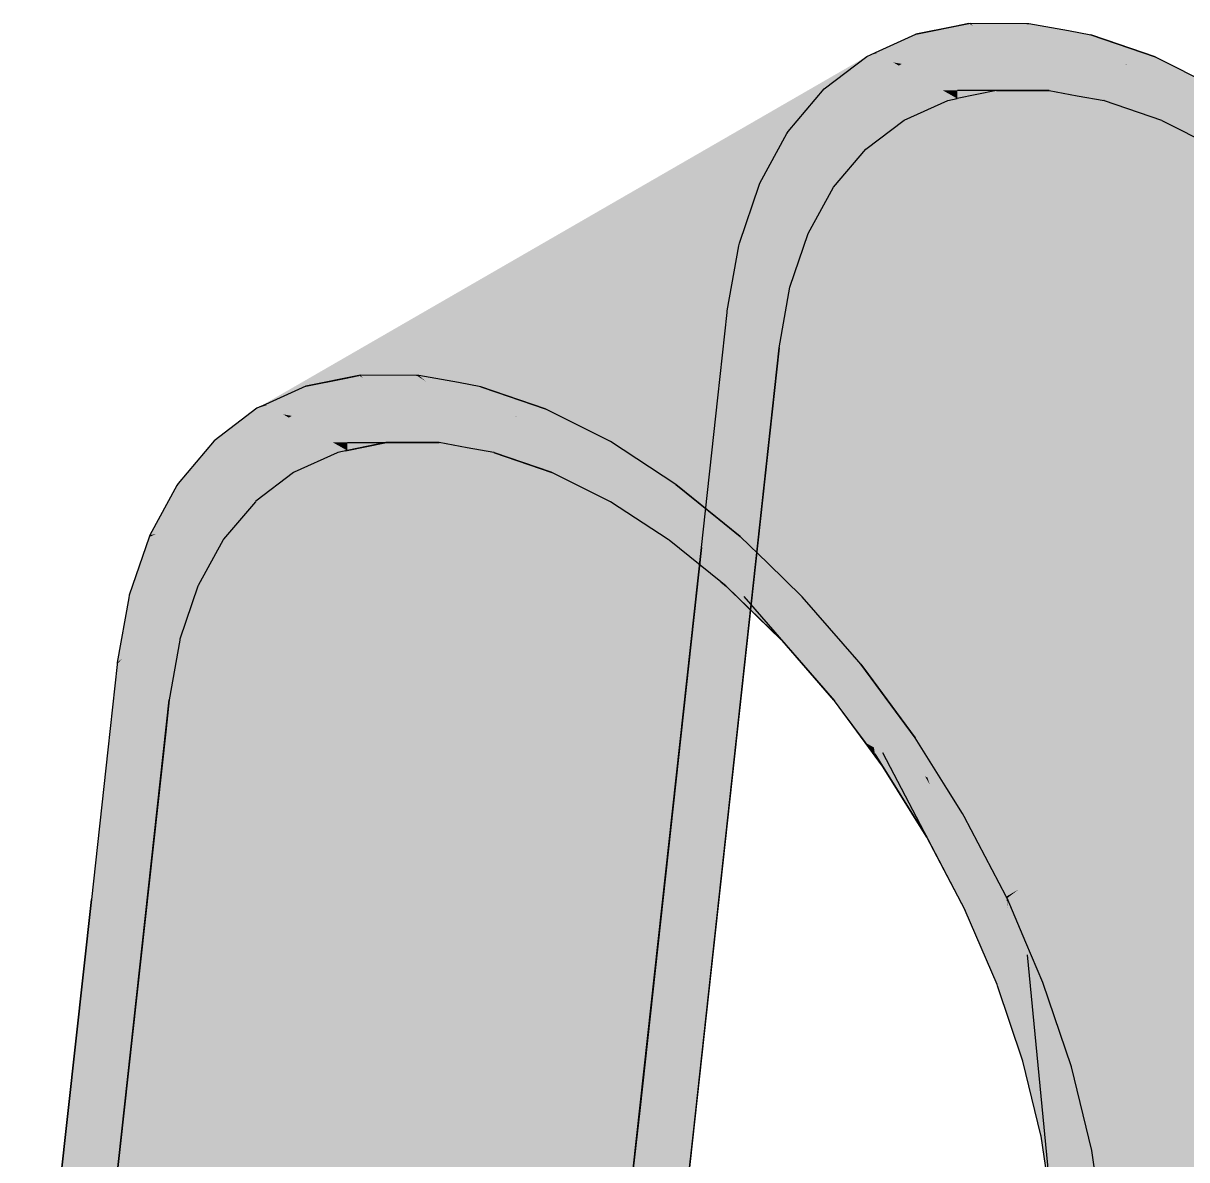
# Model space of a CAD drawing. Extents: x 0 to 2378, y 0 to 1682.
# Drawn here: x 1415.01 to 1462.21, y 1319.72 to 1365.85 of the extents above; entities that cross this region are included whole.
import ezdxf

# ---------------------------------------------------------------- set-up
doc = ezdxf.new("R2010")
doc.units = 0
doc.layers.add('SOMBRA', color=8, linetype='CONTINUOUS')
doc.layers.add('VISIBLE', color=7, linetype='CONTINUOUS')

msp = doc.modelspace()

# ---------------------------------------------------------------- linework, layer by layer
at = {"layer": 'SOMBRA', "color": 254}
for points in [[(1453.4325, 1365.8533), (1429.233, 1351.9018), (1428.6837, 1351.5646)], [(1431.8853, 1352.0841), (1453.4325, 1365.8533), (1428.6837, 1351.5646)], [(1453.4325, 1365.8533), (1453.3787, 1365.8423), (1429.233, 1351.9018)], [(1453.3787, 1365.8423), (1435.1806, 1355.5533), (1429.233, 1351.9018)], [(1441.5943, 1356.4171), (1455.8084, 1365.8451), (1431.0596, 1351.5564)], [(1455.8084, 1365.8451), (1431.8853, 1352.0841), (1431.0596, 1351.5564)], [(1455.7207, 1365.8454), (1453.4325, 1365.8533), (1431.8853, 1352.0841)], [(1455.8084, 1365.8451), (1455.7207, 1365.8454), (1431.8853, 1352.0841)], [(1453.3787, 1365.8423), (1452.7966, 1365.7239), (1435.1806, 1355.5533)], [(1452.7966, 1365.7239), (1451.2263, 1365.4042), (1435.1806, 1355.5533)], [(1457.4178, 1365.5528), (1455.8084, 1365.8451), (1441.5943, 1356.4171)], [(1458.3256, 1365.3879), (1457.4178, 1365.5528), (1441.5943, 1356.4171)], [(1451.2263, 1365.4042), (1445.2315, 1362.1516), (1426.4776, 1351.1155)], [(1451.2263, 1365.4042), (1426.4776, 1351.1155), (1428.0479, 1351.4352)], [(1451.2263, 1365.4042), (1428.0479, 1351.4352), (1435.1806, 1355.5533)], [(1458.3256, 1365.3879), (1441.5943, 1356.4171), (1433.5769, 1351.0992)], [(1458.3256, 1365.3879), (1433.5769, 1351.0992), (1434.2107, 1350.88)], [(1458.3256, 1365.3879), (1434.2107, 1350.88), (1452.9478, 1361.6979)], [(1451.2263, 1365.4042), (1449.5892, 1364.6676), (1445.2315, 1362.1516)], [(1458.9595, 1365.1687), (1458.3256, 1365.3879), (1452.9478, 1361.6979)], [(1460.9349, 1364.4857), (1458.9595, 1365.1687), (1452.9478, 1361.6979)], [(1449.5892, 1364.6676), (1449.2393, 1364.5101), (1445.2315, 1362.1516)], [(1449.2393, 1364.5101), (1447.4998, 1363.1956), (1424.4906, 1350.2215)], [(1445.2315, 1362.1516), (1449.2393, 1364.5101), (1424.4906, 1350.2215)], [(1460.9349, 1364.4857), (1452.9478, 1361.6979), (1436.1861, 1350.197)], [(1460.9349, 1364.4857), (1436.1861, 1350.197), (1438.8378, 1348.8702)], [(1463.5865, 1363.1588), (1460.9349, 1364.4857), (1438.8378, 1348.8702)], [(1447.4998, 1363.1956), (1446.0432, 1361.4646), (1422.7511, 1348.9069)], [(1447.4998, 1363.1956), (1422.7511, 1348.9069), (1424.4906, 1350.2215)], [(1463.5865, 1363.1588), (1438.8378, 1348.8702), (1441.4894, 1347.1351)], [(1466.2382, 1361.4238), (1463.5865, 1363.1588), (1441.4894, 1347.1351)], [(1445.2315, 1362.1516), (1424.4906, 1350.2215), (1424.8405, 1350.3789)], [(1445.2315, 1362.1516), (1424.8405, 1350.3789), (1426.4776, 1351.1155)], [(1446.0432, 1361.4646), (1422.2437, 1347.6662), (1421.2945, 1347.1759)], [(1446.0432, 1361.4646), (1421.2945, 1347.1759), (1422.7511, 1348.9069)], [(1446.0432, 1361.4646), (1445.9968, 1361.38), (1422.2437, 1347.6662)], [(1445.9968, 1361.38), (1444.8906, 1359.3621), (1422.2437, 1347.6662)], [(1434.2107, 1350.88), (1436.1861, 1350.197), (1452.9478, 1361.6979)], [(1466.2382, 1361.4238), (1441.4894, 1347.1351), (1443.2358, 1345.7224)], [(1466.2382, 1361.4238), (1443.2358, 1345.7224), (1451.4202, 1350.4477)], [(1467.9845, 1360.0111), (1466.2382, 1361.4238), (1451.4202, 1350.4477)], [(1468.8474, 1359.3131), (1467.9845, 1360.0111), (1451.4202, 1350.4477)], [(1444.8906, 1359.3621), (1420.9476, 1345.4726), (1420.1419, 1345.0735)], [(1422.2437, 1347.6662), (1444.8906, 1359.3621), (1420.1419, 1345.0735)], [(1444.8906, 1359.3621), (1444.8628, 1359.2801), (1420.9476, 1345.4726)], [(1444.8628, 1359.2801), (1444.0633, 1356.9249), (1420.9476, 1345.4726)], [(1458.9927, 1351.8935), (1468.8474, 1359.3131), (1444.0987, 1345.0245)], [(1468.8474, 1359.3131), (1451.4202, 1350.4477), (1444.0987, 1345.0245)], [(1469.9633, 1358.2273), (1468.8474, 1359.3131), (1458.9927, 1351.8935)], [(1471.3647, 1356.8637), (1469.9633, 1358.2273), (1458.9927, 1351.8935)], [(1444.0633, 1356.9249), (1420.2762, 1343.094), (1419.3146, 1342.6362)], [(1420.9476, 1345.4726), (1444.0633, 1356.9249), (1419.3146, 1342.6362)], [(1444.0633, 1356.9249), (1444.044, 1356.8163), (1420.2762, 1343.094)], [(1444.044, 1356.8163), (1443.5754, 1354.1856), (1420.2762, 1343.094)], [(1471.3647, 1356.8637), (1458.9927, 1351.8935), (1446.616, 1342.575)], [(1441.5943, 1356.4171), (1431.0596, 1351.5564), (1432.6691, 1351.2641)], [(1441.5943, 1356.4171), (1432.6691, 1351.2641), (1433.5769, 1351.0992)], [(1428.0479, 1351.4352), (1429.233, 1351.9018), (1435.1806, 1355.5533)], [(1420.2762, 1343.094), (1443.5754, 1354.1856), (1418.8267, 1339.8969)], [(1428.0479, 1351.4352), (1428.63, 1351.5537), (1429.233, 1351.9018)], [(1428.63, 1351.5537), (1428.6837, 1351.5646), (1429.233, 1351.9018)], [(1431.8853, 1352.0841), (1428.6837, 1351.5646), (1430.9719, 1351.5567)], [(1431.8853, 1352.0841), (1430.9719, 1351.5567), (1431.0596, 1351.5564)], [(1458.9927, 1351.8935), (1444.0987, 1345.0245), (1445.2145, 1343.9386)], [(1458.9927, 1351.8935), (1445.2145, 1343.9386), (1446.616, 1342.575)], [(1443.2358, 1345.7224), (1444.0987, 1345.0245), (1451.4202, 1350.4477)], [(1422.2437, 1347.6662), (1420.1419, 1345.0735), (1421.2481, 1347.0914)], [(1422.2437, 1347.6662), (1421.2481, 1347.0914), (1421.2945, 1347.1759)], [(1420.9476, 1345.4726), (1419.3146, 1342.6362), (1420.114, 1344.9914)], [(1420.9476, 1345.4726), (1420.114, 1344.9914), (1420.1419, 1345.0735)], [(1420.2762, 1343.094), (1418.8267, 1339.8969), (1419.2952, 1342.5276)], [(1420.2762, 1343.094), (1419.2952, 1342.5276), (1419.3146, 1342.6362)]]:
    msp.add_solid(points, dxfattribs=at)
at = {"layer": 'SOMBRA', "color": 253}
for points in [[(1453.3858, 1365.8383), (1449.6405, 1364.6386), (1449.5892, 1364.6676)], [(1453.3858, 1365.8383), (1449.5892, 1364.6676), (1451.2263, 1365.4042)], [(1453.3967, 1365.8321), (1449.6405, 1364.6386), (1453.3858, 1365.8383)], [(1453.3967, 1365.8321), (1450.2988, 1364.2672), (1449.6405, 1364.6386)], [(1453.3967, 1365.8321), (1450.6536, 1364.2028), (1450.2988, 1364.2672)], [(1453.4253, 1365.8158), (1450.6536, 1364.2028), (1453.3967, 1365.8321)], [(1453.4253, 1365.8158), (1453.0337, 1363.7707), (1450.6536, 1364.2028)], [(1453.3858, 1365.8383), (1451.2263, 1365.4042), (1453.3787, 1365.8423)], [(1453.0337, 1363.7707), (1453.4253, 1365.8158), (1458.862, 1362.7125)], [(1453.3858, 1365.8383), (1453.3787, 1365.8423), (1453.4325, 1365.8533)], [(1453.3967, 1365.8321), (1453.3858, 1365.8383), (1453.4325, 1365.8533)], [(1453.4253, 1365.8158), (1453.3967, 1365.8321), (1453.4325, 1365.8533)], [(1453.5419, 1365.7492), (1453.4253, 1365.8158), (1453.4325, 1365.8533)], [(1453.5419, 1365.7492), (1453.4325, 1365.8533), (1454.083, 1365.4777)], [(1456.0967, 1365.5999), (1453.4325, 1365.8533), (1455.7207, 1365.8454)], [(1457.2669, 1364.8358), (1453.4325, 1365.8533), (1456.0967, 1365.5999)], [(1463.5865, 1360.7094), (1454.083, 1365.4777), (1453.4325, 1365.8533)], [(1463.5865, 1360.7094), (1453.4325, 1365.8533), (1457.2669, 1364.8358)], [(1458.8509, 1362.7189), (1453.5419, 1365.7492), (1454.083, 1365.4777)], [(1457.5785, 1365.4589), (1455.7207, 1365.8454), (1455.8084, 1365.8451)], [(1457.5785, 1365.4589), (1456.0967, 1365.5999), (1455.7207, 1365.8454)], [(1457.5785, 1365.4589), (1455.8084, 1365.8451), (1457.4178, 1365.5528)], [(1459.6986, 1364.221), (1457.2669, 1364.8358), (1456.0967, 1365.5999)], [(1459.6986, 1364.221), (1456.0967, 1365.5999), (1457.5785, 1365.4589)], [(1457.5785, 1365.4589), (1457.4178, 1365.5528), (1458.3256, 1365.3879)], [(1458.8509, 1362.7189), (1454.083, 1365.4777), (1458.8772, 1362.7098)], [(1461.2106, 1361.9014), (1458.8772, 1362.7098), (1454.083, 1365.4777)], [(1459.7943, 1364.1651), (1457.5785, 1365.4589), (1458.3256, 1365.3879)], [(1459.7943, 1364.1651), (1458.3256, 1365.3879), (1463.5865, 1363.1588)], [(1458.3256, 1365.3879), (1460.9349, 1364.4857), (1463.5865, 1363.1588)], [(1449.6405, 1364.6386), (1449.2393, 1364.5101), (1449.5892, 1364.6676)], [(1450.5364, 1364.1332), (1449.2393, 1364.5101), (1449.6405, 1364.6386)], [(1459.6986, 1364.221), (1459.7547, 1364.1756), (1457.2669, 1364.8358)], [(1465.9624, 1359.158), (1457.2669, 1364.8358), (1459.7547, 1364.1756)], [(1446.0432, 1361.4646), (1447.4998, 1363.1956), (1449.2393, 1364.5101)], [(1450.5364, 1364.1332), (1446.0432, 1361.4646), (1449.2393, 1364.5101)], [(1452.8529, 1362.8263), (1446.0432, 1361.4646), (1450.5364, 1364.1332)], [(1450.6536, 1364.2028), (1450.5364, 1364.1332), (1450.2988, 1364.2672)], [(1453.0337, 1363.7707), (1450.5364, 1364.1332), (1450.6536, 1364.2028)], [(1453.0337, 1363.7707), (1452.3212, 1363.1263), (1450.5364, 1364.1332)], [(1459.6986, 1364.221), (1459.7943, 1364.1651), (1459.7547, 1364.1756)], [(1468.0605, 1357.4622), (1459.7547, 1364.1756), (1459.7943, 1364.1651)], [(1459.7943, 1364.1651), (1463.5865, 1363.1588), (1467.5417, 1359.6413)], [(1468.0605, 1357.4622), (1459.7943, 1364.1651), (1467.5417, 1359.6413)], [(1453.0337, 1363.7707), (1452.9101, 1363.1252), (1452.3212, 1363.1263)], [(1452.9101, 1363.1252), (1453.0337, 1363.7707), (1456.6286, 1363.118)], [(1452.5274, 1362.7179), (1445.8219, 1359.7103), (1446.0335, 1361.3876)], [(1452.8529, 1362.8263), (1446.0335, 1361.3876), (1446.0432, 1361.4646)], [(1452.8529, 1362.8263), (1452.8446, 1362.7829), (1446.0335, 1361.3876)], [(1452.9101, 1363.1252), (1452.8529, 1362.8263), (1452.3212, 1363.1263)], [(1452.9071, 1362.7957), (1452.8446, 1362.7829), (1452.8529, 1362.8263)], [(1452.9071, 1362.7957), (1452.8529, 1362.8263), (1452.9101, 1363.1252)], [(1452.9071, 1362.7957), (1452.9101, 1363.1252), (1454.5002, 1363.1221)], [(1458.862, 1362.7125), (1458.8509, 1362.7189), (1458.8772, 1362.7098)], [(1450.7525, 1361.9219), (1445.607, 1358.0058), (1445.8219, 1359.7103)], [(1446.0072, 1361.3822), (1444.8628, 1359.2801), (1444.8906, 1359.3621)], [(1446.0072, 1361.3822), (1445.1458, 1359.407), (1444.8628, 1359.2801)], [(1446.0072, 1361.3822), (1444.8906, 1359.3621), (1445.9968, 1361.38)], [(1446.0335, 1361.3876), (1445.8219, 1359.7103), (1445.1458, 1359.407)], [(1446.0335, 1361.3876), (1445.1458, 1359.407), (1446.0072, 1361.3822)], [(1446.0072, 1361.3822), (1445.9968, 1361.38), (1446.0432, 1361.4646)], [(1446.0335, 1361.3876), (1446.0072, 1361.3822), (1446.0432, 1361.4646)], [(1449.1969, 1360.7379), (1445.386, 1356.2543), (1445.607, 1358.0058)], [(1445.8219, 1359.7103), (1444.0519, 1356.8223), (1444.0633, 1356.9249)], [(1445.8219, 1359.7103), (1445.607, 1358.0058), (1444.0519, 1356.8223)], [(1445.8219, 1359.7103), (1444.0633, 1356.9249), (1445.1458, 1359.407)], [(1445.1458, 1359.407), (1444.0633, 1356.9249), (1444.8628, 1359.2801)], [(1447.8888, 1359.1988), (1445.1229, 1354.1676), (1445.386, 1356.2543)], [(1445.607, 1358.0058), (1443.7778, 1354.362), (1444.0519, 1356.8223)], [(1445.607, 1358.0058), (1445.386, 1356.2543), (1443.7778, 1354.362)], [(1446.8564, 1357.3209), (1444.7326, 1351.0733), (1445.1229, 1354.1676)], [(1444.0519, 1356.8223), (1443.5677, 1354.1148), (1443.5754, 1354.1856)], [(1444.0519, 1356.8223), (1443.7778, 1354.362), (1443.5677, 1354.1148)], [(1444.0519, 1356.8223), (1443.5754, 1354.1856), (1444.044, 1356.8163)], [(1444.0519, 1356.8223), (1444.044, 1356.8163), (1444.0633, 1356.9249)], [(1450.4785, 1340.9709), (1471.3647, 1356.8637), (1446.616, 1342.575)], [(1473.5827, 1354.3101), (1471.3647, 1356.8637), (1450.4785, 1340.9709)], [(1445.386, 1356.2543), (1443.4086, 1351.0494), (1443.7778, 1354.362)], [(1445.386, 1356.2543), (1445.1229, 1354.1676), (1443.4086, 1351.0494)], [(1446.1139, 1355.1368), (1443.039, 1337.6457), (1444.7326, 1351.0733)], [(1443.7778, 1354.362), (1443.4086, 1351.0494), (1443.1882, 1350.6484)], [(1443.7778, 1354.362), (1443.1882, 1350.6484), (1443.5677, 1354.1148)], [(1473.7406, 1354.1284), (1473.5827, 1354.3101), (1450.4785, 1340.9709)], [(1443.5754, 1354.1856), (1418.8378, 1339.837), (1418.8267, 1339.8969)], [(1443.5754, 1354.1856), (1443.5677, 1354.1148), (1418.8378, 1339.837)], [(1443.5677, 1354.1148), (1419.3812, 1336.9034), (1418.8378, 1339.837)], [(1443.5677, 1354.1148), (1443.1882, 1350.6484), (1419.3812, 1336.9034)], [(1445.1229, 1354.1676), (1442.7671, 1345.2913), (1443.4086, 1351.0494)], [(1445.1229, 1354.1676), (1444.7326, 1351.0733), (1442.7671, 1345.2913)], [(1473.7406, 1354.1284), (1450.4785, 1340.9709), (1448.9918, 1339.8397)], [(1473.7406, 1354.1284), (1448.9918, 1339.8397), (1449.3062, 1339.4128)], [(1473.7406, 1354.1284), (1449.3062, 1339.4128), (1470.529, 1351.6658)], [(1445.6826, 1352.6832), (1441.9371, 1318.4646), (1440.6836, 1318.9707)], [(1445.6826, 1352.6832), (1440.6836, 1318.9707), (1443.039, 1337.6457)], [(1449.3062, 1339.4128), (1451.198, 1336.8432), (1470.529, 1351.6658)], [(1475.9468, 1351.1318), (1470.529, 1351.6658), (1451.198, 1336.8432)], [(1444.7326, 1351.0733), (1443.039, 1337.6457), (1439.9702, 1320.189)], [(1444.7326, 1351.0733), (1439.9702, 1320.189), (1442.7671, 1345.2913)], [(1443.4086, 1351.0494), (1442.7671, 1345.2913), (1442.5234, 1344.5745)], [(1443.4086, 1351.0494), (1442.5234, 1344.5745), (1443.1882, 1350.6484)], [(1461.261, 1339.8557), (1475.9468, 1351.1318), (1451.198, 1336.8432)], [(1477.2287, 1349.0747), (1475.9468, 1351.1318), (1461.261, 1339.8557)], [(1443.1882, 1350.6484), (1420.3334, 1331.7631), (1419.3812, 1336.9034)], [(1443.1882, 1350.6484), (1442.5234, 1344.5745), (1420.3334, 1331.7631)], [(1477.8618, 1348.0588), (1477.2287, 1349.0747), (1461.261, 1339.8557)], [(1477.9337, 1347.9434), (1454.0088, 1334.2873), (1453.185, 1333.6547)], [(1455.3943, 1330.6912), (1477.9337, 1347.9434), (1453.185, 1333.6547)], [(1477.9337, 1347.9434), (1477.8618, 1348.0588), (1454.0088, 1334.2873)], [(1477.8618, 1348.0588), (1461.261, 1339.8557), (1454.0088, 1334.2873)], [(1479.6377, 1344.6881), (1477.9337, 1347.9434), (1455.3943, 1330.6912)], [(1442.7671, 1345.2913), (1439.8175, 1319.3205), (1439.7617, 1319.343)], [(1442.7671, 1345.2913), (1439.7617, 1319.343), (1442.5234, 1344.5745)], [(1442.7671, 1345.2913), (1439.9702, 1320.189), (1439.8175, 1319.3205)], [(1442.5234, 1344.5745), (1423.9162, 1312.4217), (1420.3334, 1331.7631)], [(1442.5234, 1344.5745), (1440.0219, 1321.7203), (1423.9162, 1312.4217)], [(1479.6732, 1344.6203), (1455.3943, 1330.6912), (1454.9245, 1330.3316)], [(1479.6732, 1344.6203), (1479.6377, 1344.6881), (1455.3943, 1330.6912)], [(1450.4785, 1340.9709), (1446.616, 1342.575), (1448.834, 1340.0214)], [(1450.4785, 1340.9709), (1448.834, 1340.0214), (1448.9918, 1339.8397)], [(1418.4395, 1336.3597), (1418.8378, 1339.837), (1419.3812, 1336.9034)], [(1418.4395, 1336.3597), (1418.8189, 1339.8262), (1418.8378, 1339.837)], [(1418.8189, 1339.8262), (1418.8267, 1339.8969), (1418.8378, 1339.837)], [(1461.261, 1339.8557), (1451.198, 1336.8432), (1452.48, 1334.786)], [(1454.0088, 1334.2873), (1461.261, 1339.8557), (1452.48, 1334.786)], [(1456.2999, 1320.7153), (1455.5679, 1323.7139), (1480.3167, 1338.0026)], [(1456.3104, 1320.6725), (1456.2999, 1320.7153), (1480.3167, 1338.0026)], [(1456.3104, 1320.6725), (1480.3167, 1338.0026), (1481.0591, 1334.9611)], [(1443.039, 1337.6457), (1439.871, 1319.2989), (1439.9702, 1320.189)], [(1443.039, 1337.6457), (1440.6836, 1318.9707), (1439.871, 1319.2989)], [(1417.7747, 1330.2858), (1419.3812, 1336.9034), (1420.3334, 1331.7631)], [(1417.7747, 1330.2858), (1418.4395, 1336.3597), (1419.3812, 1336.9034)], [(1456.7357, 1317.7624), (1456.3104, 1320.6725), (1481.0591, 1334.9611)], [(1456.7417, 1317.7208), (1456.7357, 1317.7624), (1481.0591, 1334.9611)], [(1456.7417, 1317.7208), (1481.0591, 1334.9611), (1481.4905, 1332.0095)], [(1454.0088, 1334.2873), (1452.48, 1334.786), (1453.1131, 1333.7701)], [(1454.0088, 1334.2873), (1453.1131, 1333.7701), (1453.185, 1333.6547)], [(1455.3943, 1330.6912), (1453.185, 1333.6547), (1454.889, 1330.3994)], [(1415.2732, 1307.4316), (1420.3334, 1331.7631), (1423.9162, 1312.4217)], [(1415.2732, 1307.4316), (1417.7747, 1330.2858), (1420.3334, 1331.7631)], [(1478.8823, 1311.181), (1456.7417, 1317.7208), (1481.4905, 1332.0095)], [(1455.3943, 1330.6912), (1454.889, 1330.3994), (1454.9245, 1330.3316)], [(1440.0219, 1321.7203), (1424.2888, 1310.4098), (1423.9162, 1312.4217)], [(1440.0219, 1321.7203), (1439.7617, 1319.343), (1424.2888, 1310.4098)], [(1439.9702, 1320.189), (1439.871, 1319.2989), (1439.8175, 1319.3205)]]:
    msp.add_solid(points, dxfattribs=at)
at = {"layer": 'SOMBRA', "color": 252}
for points in [[(1427.7786, 1348.4292), (1450.7525, 1361.9219), (1452.5274, 1362.7179)], [(1448.0749, 1360.0058), (1427.7786, 1348.4292), (1452.5274, 1362.7179)], [(1429.7515, 1348.8334), (1452.9071, 1362.7957), (1454.5002, 1363.1221)], [(1431.8499, 1348.8294), (1429.7515, 1348.8334), (1454.5002, 1363.1221)], [(1429.7515, 1348.8334), (1448.0749, 1360.0058), (1452.9071, 1362.7957)], [(1431.8799, 1348.8293), (1431.8499, 1348.8294), (1454.5002, 1363.1221)], [(1431.8799, 1348.8293), (1454.5002, 1363.1221), (1456.6286, 1363.118)], [(1445.0164, 1355.5466), (1431.8799, 1348.8293), (1456.6286, 1363.118)], [(1434.1133, 1348.4238), (1457.7711, 1362.9106), (1458.862, 1362.7125)], [(1434.1133, 1348.4238), (1445.0164, 1355.5466), (1457.7711, 1362.9106)], [(1434.1285, 1348.4211), (1434.1133, 1348.4238), (1458.862, 1362.7125)], [(1434.1285, 1348.4211), (1458.862, 1362.7125), (1458.8772, 1362.7098)], [(1436.429, 1347.6241), (1434.1285, 1348.4211), (1458.8772, 1362.7098)], [(1436.4619, 1347.6128), (1436.429, 1347.6241), (1458.8772, 1362.7098)], [(1436.4619, 1347.6128), (1458.8772, 1362.7098), (1461.2106, 1361.9014)], [(1445.0164, 1355.5466), (1456.6286, 1363.118), (1457.7711, 1362.9106)], [(1448.0749, 1360.0058), (1452.5274, 1362.7179), (1452.9071, 1362.7957)], [(1426.0038, 1347.6332), (1449.1969, 1360.7379), (1450.7525, 1361.9219)], [(1427.7536, 1348.418), (1426.0038, 1347.6332), (1450.7525, 1361.9219)], [(1427.7786, 1348.4292), (1427.7536, 1348.418), (1450.7525, 1361.9219)], [(1438.8043, 1346.4375), (1436.4619, 1347.6128), (1461.2106, 1361.9014)], [(1438.8378, 1346.4207), (1438.8043, 1346.4375), (1461.2106, 1361.9014)], [(1438.8378, 1346.4207), (1461.2106, 1361.9014), (1463.5865, 1360.7094)], [(1424.4482, 1346.4492), (1447.8888, 1359.1988), (1449.1969, 1360.7379)], [(1425.9819, 1347.6165), (1424.4482, 1346.4492), (1449.1969, 1360.7379)], [(1426.0038, 1347.6332), (1425.9819, 1347.6165), (1449.1969, 1360.7379)], [(1441.1802, 1344.8912), (1438.8378, 1346.4207), (1463.5865, 1360.7094)], [(1441.2137, 1344.8693), (1441.1802, 1344.8912), (1463.5865, 1360.7094)], [(1441.2137, 1344.8693), (1463.5865, 1360.7094), (1465.9624, 1359.158)], [(1448.0749, 1360.0058), (1428.1584, 1348.5071), (1427.7786, 1348.4292)], [(1428.1584, 1348.5071), (1448.0749, 1360.0058), (1429.7237, 1348.8277)], [(1429.7515, 1348.8334), (1429.7237, 1348.8277), (1448.0749, 1360.0058)], [(1423.14, 1344.9101), (1446.8564, 1357.3209), (1447.8888, 1359.1988)], [(1424.4297, 1346.4276), (1423.14, 1344.9101), (1447.8888, 1359.1988)], [(1424.4482, 1346.4492), (1424.4297, 1346.4276), (1447.8888, 1359.1988)], [(1445.4906, 1344.4315), (1441.2137, 1344.8693), (1465.9624, 1359.158)], [(1445.4906, 1344.4315), (1465.9624, 1359.158), (1468.0605, 1357.4622)], [(1422.1076, 1343.0322), (1446.1139, 1355.1368), (1446.8564, 1357.3209)], [(1423.1255, 1344.8837), (1422.1076, 1343.0322), (1446.8564, 1357.3209)], [(1423.14, 1344.9101), (1423.1255, 1344.8837), (1446.8564, 1357.3209)], [(1443.5471, 1342.9832), (1468.0605, 1357.4622), (1468.2959, 1357.2719)], [(1443.5471, 1342.9832), (1445.4906, 1344.4315), (1468.0605, 1357.4622)], [(1460.4796, 1351.5668), (1443.5471, 1342.9832), (1468.2959, 1357.2719)], [(1460.4796, 1351.5668), (1468.2959, 1357.2719), (1469.0649, 1356.5235)], [(1445.7957, 1340.795), (1469.0649, 1356.5235), (1470.5445, 1355.0837)], [(1445.7957, 1340.795), (1460.4796, 1351.5668), (1469.0649, 1356.5235)], [(1445.0164, 1355.5466), (1433.0224, 1348.6219), (1431.8799, 1348.8293)], [(1445.0164, 1355.5466), (1434.0968, 1348.4268), (1433.0224, 1348.6219)], [(1434.1133, 1348.4238), (1434.0968, 1348.4268), (1445.0164, 1355.5466)], [(1421.3652, 1340.8481), (1445.6826, 1352.6832), (1446.1139, 1355.1368)], [(1422.0972, 1343.0014), (1421.3652, 1340.8481), (1446.1139, 1355.1368)], [(1422.1076, 1343.0322), (1422.0972, 1343.0014), (1446.1139, 1355.1368)], [(1447.8941, 1338.376), (1445.7957, 1340.795), (1470.5445, 1355.0837)], [(1447.9241, 1338.3414), (1447.8941, 1338.376), (1470.5445, 1355.0837)], [(1447.9241, 1338.3414), (1470.5445, 1355.0837), (1472.6728, 1352.6301)], [(1420.9338, 1338.3945), (1442.1973, 1320.8418), (1445.6826, 1352.6832)], [(1421.3591, 1340.8135), (1420.9338, 1338.3945), (1445.6826, 1352.6832)], [(1421.3652, 1340.8481), (1421.3591, 1340.8135), (1445.6826, 1352.6832)], [(1458.1513, 1341.847), (1447.9241, 1338.3414), (1472.6728, 1352.6301)], [(1458.1513, 1341.847), (1472.6728, 1352.6301), (1473.9115, 1350.9461)], [(1424.8917, 1350.3499), (1428.63, 1351.5537), (1426.4776, 1351.1155)], [(1424.8917, 1350.3499), (1428.637, 1351.5496), (1428.63, 1351.5537)], [(1425.5501, 1349.9786), (1428.637, 1351.5496), (1424.8917, 1350.3499)], [(1425.5501, 1349.9786), (1428.648, 1351.5434), (1428.637, 1351.5496)], [(1425.5501, 1349.9786), (1425.9048, 1349.9141), (1428.648, 1351.5434)], [(1428.285, 1349.482), (1428.648, 1351.5434), (1425.9048, 1349.9141)], [(1428.285, 1349.482), (1428.6765, 1351.5271), (1428.648, 1351.5434)], [(1434.1133, 1348.4238), (1428.6765, 1351.5271), (1428.285, 1349.482)], [(1428.637, 1351.5496), (1428.6837, 1351.5646), (1428.63, 1351.5537)], [(1428.648, 1351.5434), (1428.6837, 1351.5646), (1428.637, 1351.5496)], [(1428.6765, 1351.5271), (1428.6837, 1351.5646), (1428.648, 1351.5434)], [(1428.7932, 1351.4605), (1428.6837, 1351.5646), (1428.6765, 1351.5271)], [(1428.7932, 1351.4605), (1429.3343, 1351.189), (1428.6837, 1351.5646)], [(1429.3343, 1351.189), (1432.5182, 1350.5471), (1428.6837, 1351.5646)], [(1431.348, 1351.3112), (1430.9719, 1351.5567), (1428.6837, 1351.5646)], [(1432.5182, 1350.5471), (1431.348, 1351.3112), (1428.6837, 1351.5646)], [(1428.7932, 1351.4605), (1434.1285, 1348.4211), (1429.3343, 1351.189)], [(1428.7932, 1351.4605), (1434.1022, 1348.4302), (1434.1285, 1348.4211)], [(1431.348, 1351.3112), (1431.0596, 1351.5564), (1430.9719, 1351.5567)], [(1431.348, 1351.3112), (1432.6691, 1351.2641), (1431.0596, 1351.5564)], [(1460.4796, 1351.5668), (1444.3162, 1342.2348), (1443.5471, 1342.9832)], [(1460.4796, 1351.5668), (1445.764, 1340.8258), (1444.3162, 1342.2348)], [(1445.7957, 1340.795), (1445.764, 1340.8258), (1460.4796, 1351.5668)], [(1424.8917, 1350.3499), (1426.4776, 1351.1155), (1424.8405, 1350.3789)], [(1436.4619, 1347.6128), (1429.3343, 1351.189), (1434.1285, 1348.4211)], [(1429.3343, 1351.189), (1438.8378, 1346.4207), (1432.5182, 1350.5471)], [(1432.5182, 1350.5471), (1432.8298, 1351.1702), (1431.348, 1351.3112)], [(1431.348, 1351.3112), (1432.8298, 1351.1702), (1432.6691, 1351.2641)], [(1432.5182, 1350.5471), (1434.9498, 1349.9323), (1432.8298, 1351.1702)], [(1432.8298, 1351.1702), (1433.5769, 1351.0992), (1432.6691, 1351.2641)], [(1435.0455, 1349.8765), (1433.5769, 1351.0992), (1432.8298, 1351.1702)], [(1435.0455, 1349.8765), (1438.8378, 1348.8702), (1433.5769, 1351.0992)], [(1438.8378, 1348.8702), (1436.1861, 1350.197), (1433.5769, 1351.0992)], [(1449.8969, 1335.6592), (1473.9115, 1350.9461), (1474.6457, 1349.9479)], [(1449.8969, 1335.6592), (1458.1513, 1341.847), (1473.9115, 1350.9461)], [(1432.5182, 1350.5471), (1435.006, 1349.887), (1434.9498, 1349.9323)], [(1441.2137, 1344.8693), (1435.006, 1349.887), (1432.5182, 1350.5471)], [(1424.4906, 1350.2215), (1422.7511, 1348.9069), (1421.2945, 1347.1759)], [(1425.7876, 1349.8445), (1424.4906, 1350.2215), (1421.2945, 1347.1759)], [(1424.8917, 1350.3499), (1424.8405, 1350.3789), (1424.4906, 1350.2215)], [(1425.7876, 1349.8445), (1424.8917, 1350.3499), (1424.4906, 1350.2215)], [(1425.5501, 1349.9786), (1425.7876, 1349.8445), (1425.9048, 1349.9141)], [(1428.0959, 1348.4942), (1425.7876, 1349.8445), (1421.2945, 1347.1759)], [(1427.5725, 1348.8376), (1425.9048, 1349.9141), (1425.7876, 1349.8445)], [(1428.0959, 1348.4942), (1428.1042, 1348.5376), (1425.7876, 1349.8445)], [(1427.5725, 1348.8376), (1428.285, 1349.482), (1425.9048, 1349.9141)], [(1427.5725, 1348.8376), (1428.1614, 1348.8365), (1428.285, 1349.482)], [(1431.8799, 1348.8293), (1428.285, 1349.482), (1428.1614, 1348.8365)], [(1435.006, 1349.887), (1435.0455, 1349.8765), (1434.9498, 1349.9323)], [(1443.3117, 1343.1735), (1435.0455, 1349.8765), (1435.006, 1349.887)], [(1442.793, 1345.3526), (1438.8378, 1348.8702), (1435.0455, 1349.8765)], [(1443.3117, 1343.1735), (1442.793, 1345.3526), (1435.0455, 1349.8765)], [(1451.6468, 1332.8538), (1449.8969, 1335.6592), (1474.6457, 1349.9479)], [(1451.6718, 1332.8138), (1451.6468, 1332.8538), (1474.6457, 1349.9479)], [(1451.6718, 1332.8138), (1474.6457, 1349.9479), (1476.4205, 1347.1024)], [(1427.5725, 1348.8376), (1428.1042, 1348.5376), (1428.1614, 1348.8365)], [(1428.1584, 1348.5071), (1428.1042, 1348.5376), (1428.0959, 1348.4942)], [(1428.1584, 1348.5071), (1428.1614, 1348.8365), (1428.1042, 1348.5376)], [(1428.1584, 1348.5071), (1429.7515, 1348.8334), (1428.1614, 1348.8365)], [(1444.0987, 1345.0245), (1441.4894, 1347.1351), (1438.8378, 1348.8702)], [(1442.793, 1345.3526), (1444.0987, 1345.0245), (1438.8378, 1348.8702)], [(1427.7786, 1348.4292), (1421.2847, 1347.0989), (1421.0732, 1345.4216)], [(1428.0959, 1348.4942), (1421.2945, 1347.1759), (1421.2847, 1347.0989)], [(1434.1022, 1348.4302), (1434.1133, 1348.4238), (1434.1285, 1348.4211)], [(1426.0038, 1347.6332), (1421.0732, 1345.4216), (1420.8582, 1343.7171)], [(1421.2585, 1347.0935), (1421.2945, 1347.1759), (1421.2481, 1347.0914)], [(1421.2847, 1347.0989), (1421.2945, 1347.1759), (1421.2585, 1347.0935)], [(1420.3971, 1345.1183), (1421.2481, 1347.0914), (1420.1419, 1345.0735)], [(1421.0732, 1345.4216), (1421.2585, 1347.0935), (1420.3971, 1345.1183)], [(1420.3971, 1345.1183), (1421.2585, 1347.0935), (1421.2481, 1347.0914)], [(1421.0732, 1345.4216), (1421.2847, 1347.0989), (1421.2585, 1347.0935)], [(1453.2055, 1329.8755), (1451.6718, 1332.8138), (1476.4205, 1347.1024)], [(1453.2274, 1329.8335), (1453.2055, 1329.8755), (1476.4205, 1347.1024)], [(1453.2274, 1329.8335), (1476.4205, 1347.1024), (1477.9761, 1344.1222)], [(1424.4482, 1346.4492), (1420.8582, 1343.7171), (1420.6373, 1341.9656)], [(1420.8582, 1343.7171), (1421.0732, 1345.4216), (1420.3971, 1345.1183)], [(1443.3117, 1343.1735), (1448.7042, 1340.0955), (1442.793, 1345.3526)], [(1442.793, 1345.3526), (1445.0116, 1344.0572), (1444.0987, 1345.0245)], [(1442.793, 1345.3526), (1448.8044, 1340.0384), (1445.0116, 1344.0572)], [(1442.793, 1345.3526), (1448.7042, 1340.0955), (1448.8044, 1340.0384)], [(1420.3971, 1345.1183), (1420.114, 1344.9914), (1419.3146, 1342.6362)], [(1420.8582, 1343.7171), (1420.3971, 1345.1183), (1419.3146, 1342.6362)], [(1420.3971, 1345.1183), (1420.1419, 1345.0735), (1420.114, 1344.9914)], [(1423.14, 1344.9101), (1420.6373, 1341.9656), (1420.3741, 1339.8789)], [(1445.4906, 1344.4315), (1443.3117, 1343.1735), (1441.2137, 1344.8693)], [(1445.0116, 1344.0572), (1445.2145, 1343.9386), (1444.0987, 1345.0245)], [(1443.3117, 1343.1735), (1445.4906, 1344.4315), (1443.5143, 1343.0098)], [(1443.5471, 1342.9832), (1443.5143, 1343.0098), (1445.4906, 1344.4315)], [(1467.42, 1335.308), (1479.6732, 1344.6203), (1454.9245, 1330.3316)], [(1445.0116, 1344.0572), (1446.616, 1342.575), (1445.2145, 1343.9386)], [(1445.0116, 1344.0572), (1448.834, 1340.0214), (1446.616, 1342.575)], [(1445.0116, 1344.0572), (1448.8044, 1340.0384), (1448.834, 1340.0214)], [(1454.5171, 1326.8269), (1453.2274, 1329.8335), (1477.9761, 1344.1222)], [(1454.5356, 1326.7839), (1454.5171, 1326.8269), (1477.9761, 1344.1222)], [(1454.5356, 1326.7839), (1477.9761, 1344.1222), (1479.2843, 1341.0726)], [(1420.8582, 1343.7171), (1419.3146, 1342.6362), (1419.3031, 1342.5336)], [(1420.6373, 1341.9656), (1420.8582, 1343.7171), (1419.3031, 1342.5336)], [(1422.1076, 1343.0322), (1420.3741, 1339.8789), (1419.9838, 1336.7846)], [(1443.4082, 1343.1184), (1443.3117, 1343.1735), (1443.5471, 1342.9832)], [(1444.1451, 1342.6978), (1443.4082, 1343.1184), (1443.5471, 1342.9832)], [(1444.1451, 1342.6978), (1443.5471, 1342.9832), (1444.2491, 1342.5779)], [(1445.7957, 1340.795), (1444.2491, 1342.5779), (1443.5471, 1342.9832)], [(1419.029, 1340.0733), (1419.2952, 1342.5276), (1418.8267, 1339.8969)], [(1419.029, 1340.0733), (1419.3031, 1342.5336), (1419.2952, 1342.5276)], [(1420.6373, 1341.9656), (1419.3031, 1342.5336), (1419.029, 1340.0733)], [(1419.3031, 1342.5336), (1419.3146, 1342.6362), (1419.2952, 1342.5276)], [(1445.1358, 1342.1323), (1444.1451, 1342.6978), (1444.2491, 1342.5779)], [(1445.1358, 1342.1323), (1444.2491, 1342.5779), (1445.2206, 1342.017)], [(1447.9241, 1338.3414), (1445.2206, 1342.017), (1444.2491, 1342.5779)], [(1420.3741, 1339.8789), (1420.6373, 1341.9656), (1419.029, 1340.0733)], [(1445.1358, 1342.1323), (1445.2206, 1342.017), (1448.9918, 1339.8397)], [(1445.1358, 1342.1323), (1448.9918, 1339.8397), (1448.7042, 1340.0955)], [(1448.1864, 1337.9848), (1448.9918, 1339.8397), (1445.2206, 1342.017)], [(1458.1513, 1341.847), (1449.1627, 1336.6574), (1447.9241, 1338.3414)], [(1449.1627, 1336.6574), (1458.1513, 1341.847), (1449.8691, 1335.697)], [(1449.8969, 1335.6592), (1449.8691, 1335.697), (1458.1513, 1341.847)], [(1455.5534, 1323.7571), (1454.5356, 1326.7839), (1479.2843, 1341.0726)], [(1455.5679, 1323.7139), (1455.5534, 1323.7571), (1479.2843, 1341.0726)], [(1455.5679, 1323.7139), (1479.2843, 1341.0726), (1480.3167, 1338.0026)], [(1481.1298, 1341.2073), (1467.42, 1335.308), (1456.3811, 1326.9187)], [(1481.1298, 1341.2073), (1456.3811, 1326.9187), (1457.5337, 1323.4853)], [(1482.2824, 1337.774), (1481.1298, 1341.2073), (1457.5337, 1323.4853)], [(1421.3652, 1340.8481), (1419.9838, 1336.7846), (1418.2903, 1323.3571)], [(1418.6599, 1336.7607), (1419.029, 1340.0733), (1418.8189, 1339.8262)], [(1420.3741, 1339.8789), (1419.029, 1340.0733), (1418.6599, 1336.7607)], [(1419.029, 1340.0733), (1418.8267, 1339.8969), (1418.8189, 1339.8262)], [(1448.7042, 1340.0955), (1448.9918, 1339.8397), (1448.8044, 1340.0384)], [(1418.6599, 1336.7607), (1418.8189, 1339.8262), (1418.4395, 1336.3597)], [(1419.9838, 1336.7846), (1420.3741, 1339.8789), (1418.6599, 1336.7607)], [(1449.1627, 1336.6574), (1448.9918, 1339.8397), (1448.1864, 1337.9848)], [(1448.8044, 1340.0384), (1448.9918, 1339.8397), (1448.834, 1340.0214)], [(1449.1627, 1336.6574), (1449.5218, 1336.4549), (1448.9918, 1339.8397)], [(1449.5218, 1336.4549), (1449.5226, 1336.4544), (1448.9918, 1339.8397)], [(1449.5226, 1336.4544), (1451.5971, 1335.2841), (1448.9918, 1339.8397)], [(1451.5971, 1335.2841), (1452.3797, 1334.8426), (1448.9918, 1339.8397)], [(1452.3797, 1334.8426), (1451.198, 1336.8432), (1448.9918, 1339.8397)], [(1417.1884, 1304.1759), (1420.9338, 1338.3945), (1418.2903, 1323.3571)], [(1420.9338, 1338.3945), (1420.7905, 1337.0852), (1425.6931, 1311.313)], [(1420.9338, 1338.3945), (1425.6931, 1311.313), (1442.1973, 1320.8418)], [(1482.2824, 1337.774), (1457.5337, 1323.4853), (1458.361, 1320.0927)], [(1483.1097, 1334.3814), (1482.2824, 1337.774), (1458.361, 1320.0927)], [(1417.4486, 1306.5531), (1425.6931, 1311.313), (1420.7905, 1337.0852)], [(1418.2903, 1323.3571), (1419.9838, 1336.7846), (1418.0183, 1331.0026)], [(1419.9838, 1336.7846), (1418.6599, 1336.7607), (1418.0183, 1331.0026)], [(1418.0183, 1331.0026), (1418.6599, 1336.7607), (1418.4395, 1336.3597)], [(1452.3797, 1334.8426), (1452.48, 1334.786), (1451.198, 1336.8432)], [(1418.0183, 1331.0026), (1418.4395, 1336.3597), (1417.7747, 1330.2858)], [(1449.5786, 1336.092), (1449.3349, 1336.5603), (1449.1627, 1336.6574)], [(1449.5786, 1336.092), (1449.5624, 1336.1956), (1449.3349, 1336.5603)], [(1449.5624, 1336.1956), (1449.5218, 1336.4549), (1449.3349, 1336.5603)], [(1449.5218, 1336.4549), (1449.5624, 1336.1956), (1449.5635, 1336.1938)], [(1449.5218, 1336.4549), (1449.5635, 1336.1938), (1449.5226, 1336.4544)], [(1451.6718, 1332.8138), (1449.5226, 1336.4544), (1449.5635, 1336.1938)], [(1451.6718, 1332.8138), (1449.8752, 1336.2555), (1449.5226, 1336.4544)], [(1449.5624, 1336.1956), (1449.5786, 1336.092), (1449.5797, 1336.0906)], [(1449.5624, 1336.1956), (1449.5797, 1336.0906), (1449.5635, 1336.1938)], [(1449.8969, 1335.6592), (1449.5635, 1336.1938), (1449.5797, 1336.0906)], [(1453.2274, 1329.8335), (1450.6634, 1335.8108), (1449.8752, 1336.2555)], [(1450.6634, 1335.8108), (1454.5356, 1326.7839), (1451.7914, 1334.9443)], [(1450.6634, 1335.8108), (1451.7914, 1334.9443), (1451.5971, 1335.2841)], [(1451.6959, 1335.2284), (1451.5971, 1335.2841), (1451.7914, 1334.9443)], [(1451.6959, 1335.2284), (1451.7914, 1334.9443), (1453.5973, 1331.7865)], [(1451.6959, 1335.2284), (1453.5973, 1331.7865), (1453.1166, 1333.7556)], [(1451.6959, 1335.2284), (1453.1166, 1333.7556), (1452.3797, 1334.8426)], [(1455.5679, 1323.7139), (1453.5973, 1331.7865), (1451.7914, 1334.9443)], [(1467.42, 1335.308), (1454.9245, 1330.3316), (1455.6908, 1328.5361)], [(1467.42, 1335.308), (1455.6908, 1328.5361), (1456.3811, 1326.9187)], [(1452.3797, 1334.8426), (1453.1131, 1333.7701), (1452.48, 1334.786)], [(1452.3797, 1334.8426), (1453.1166, 1333.7556), (1453.1131, 1333.7701)], [(1483.1097, 1334.3814), (1458.361, 1320.0927), (1458.8489, 1316.79)], [(1483.5977, 1331.0787), (1483.1097, 1334.3814), (1458.8489, 1316.79)], [(1453.1166, 1333.7556), (1453.185, 1333.6547), (1453.1131, 1333.7701)], [(1453.5973, 1331.7865), (1453.185, 1333.6547), (1453.1166, 1333.7556)], [(1453.5973, 1331.7865), (1454.9599, 1329.914), (1453.185, 1333.6547)], [(1454.9599, 1329.914), (1454.889, 1330.3994), (1453.185, 1333.6547)], [(1456.3104, 1320.6725), (1455.06, 1329.2287), (1453.5973, 1331.7865)], [(1453.5973, 1331.7865), (1455.06, 1329.2287), (1454.9599, 1329.914)], [(1483.5977, 1331.0787), (1458.8489, 1316.79), (1460.5494, 1299.2908)], [(1483.5977, 1331.0787), (1460.5494, 1299.2908), (1481.1622, 1311.1916)], [(1415.0687, 1305.0318), (1415.2214, 1305.9003), (1418.0183, 1331.0026)], [(1415.0687, 1305.0318), (1418.0183, 1331.0026), (1417.7747, 1330.2858)], [(1418.2903, 1323.3571), (1418.0183, 1331.0026), (1415.2214, 1305.9003)], [(1415.0687, 1305.0318), (1417.7747, 1330.2858), (1415.0129, 1305.0543)], [(1454.9599, 1329.914), (1454.9245, 1330.3316), (1454.889, 1330.3994)], [(1454.9599, 1329.914), (1455.6908, 1328.5361), (1454.9245, 1330.3316)], [(1455.06, 1329.2287), (1455.7106, 1328.3317), (1454.9599, 1329.914)], [(1454.9599, 1329.914), (1455.7106, 1328.3317), (1455.6908, 1328.5361)], [(1456.7417, 1317.7208), (1455.7388, 1328.0418), (1455.06, 1329.2287)], [(1455.06, 1329.2287), (1455.7388, 1328.0418), (1455.7106, 1328.3317)], [(1455.7106, 1328.3317), (1456.3811, 1326.9187), (1455.6908, 1328.5361)], [(1455.7388, 1328.0418), (1456.3811, 1326.9187), (1455.7106, 1328.3317)], [(1459.7272, 1286.9983), (1456.3811, 1326.9187), (1455.7388, 1328.0418)], [(1459.7272, 1286.9983), (1460.8248, 1286.5551), (1456.3811, 1326.9187)], [(1460.8248, 1286.5551), (1458.361, 1320.0927), (1456.3811, 1326.9187)], [(1458.361, 1320.0927), (1457.5337, 1323.4853), (1456.3811, 1326.9187)], [(1415.9349, 1304.6821), (1418.2903, 1323.3571), (1415.2214, 1305.9003)], [(1417.1884, 1304.1759), (1418.2903, 1323.3571), (1415.9349, 1304.6821)], [(1425.6931, 1311.313), (1441.9371, 1318.4646), (1442.1973, 1320.8418)], [(1460.8248, 1286.5551), (1461.707, 1286.1988), (1458.361, 1320.0927)], [(1461.707, 1286.1988), (1458.8489, 1316.79), (1458.361, 1320.0927)]]:
    msp.add_solid(points, dxfattribs=at)
at = {"layer": 'VISIBLE'}
for p, q in [((1451.2263, 1365.4042), (1453.3787, 1365.8423)), ((1452.7966, 1365.7239), (1451.2263, 1365.4042)), ((1453.3787, 1365.8423), (1452.7966, 1365.7239)), ((1453.3787, 1365.8423), (1453.4325, 1365.8533)), ((1453.4325, 1365.8533), (1455.7207, 1365.8454)), ((1455.7207, 1365.8454), (1455.8084, 1365.8451)), ((1455.8084, 1365.8451), (1457.4178, 1365.5528)), ((1457.4178, 1365.5528), (1458.3256, 1365.3879)), ((1449.5892, 1364.6676), (1451.2263, 1365.4042)), ((1458.3256, 1365.3879), (1460.9349, 1364.4857)), ((1458.9595, 1365.1687), (1458.3256, 1365.3879)), ((1460.9349, 1364.4857), (1458.9595, 1365.1687)), ((1449.2393, 1364.5101), (1449.5892, 1364.6676)), ((1447.4998, 1363.1956), (1449.2393, 1364.5101)), ((1460.9349, 1364.4857), (1463.5865, 1363.1588)), ((1446.0432, 1361.4646), (1447.4998, 1363.1956)), ((1450.7525, 1361.9219), (1452.5274, 1362.7179)), ((1452.5274, 1362.7179), (1452.9071, 1362.7957)), ((1452.9071, 1362.7957), (1452.8446, 1362.7829)), ((1454.5002, 1363.1221), (1452.9071, 1362.7957)), ((1456.6286, 1363.118), (1452.9101, 1363.1252)), ((1454.5002, 1363.1221), (1456.6286, 1363.118)), ((1456.6286, 1363.118), (1457.7711, 1362.9106)), ((1457.7711, 1362.9106), (1458.862, 1362.7125)), ((1458.862, 1362.7125), (1458.8509, 1362.7189)), ((1458.8772, 1362.7098), (1458.862, 1362.7125)), ((1461.2106, 1361.9014), (1458.8772, 1362.7098)), ((1449.1969, 1360.7379), (1450.7525, 1361.9219)), ((1461.2106, 1361.9014), (1463.5865, 1360.7094)), ((1444.8906, 1359.3621), (1445.9968, 1361.38)), ((1445.9968, 1361.38), (1446.0432, 1361.4646)), ((1447.8888, 1359.1988), (1449.1969, 1360.7379)), ((1444.0633, 1356.9249), (1444.8628, 1359.2801)), ((1444.8628, 1359.2801), (1444.8906, 1359.3621)), ((1446.8564, 1357.3209), (1447.8888, 1359.1988)), ((1446.1139, 1355.1368), (1446.8564, 1357.3209)), ((1443.5754, 1354.1856), (1444.044, 1356.8163)), ((1444.044, 1356.8163), (1444.0633, 1356.9249)), ((1445.6826, 1352.6832), (1446.1139, 1355.1368)), ((1443.1882, 1350.6484), (1443.5677, 1354.1148)), ((1443.5677, 1354.1148), (1443.5754, 1354.1856)), ((1445.6826, 1352.6832), (1441.9371, 1318.4646)), ((1442.1973, 1320.8418), (1445.6826, 1352.6832)), ((1428.63, 1351.5537), (1426.4776, 1351.1155)), ((1426.4776, 1351.1155), (1428.0479, 1351.4352)), ((1428.0479, 1351.4352), (1428.63, 1351.5537)), ((1428.6837, 1351.5646), (1428.63, 1351.5537)), ((1430.9719, 1351.5567), (1428.6837, 1351.5646)), ((1431.0596, 1351.5564), (1430.9719, 1351.5567)), ((1432.6691, 1351.2641), (1431.0596, 1351.5564)), ((1426.4776, 1351.1155), (1424.8405, 1350.3789)), ((1433.5769, 1351.0992), (1432.6691, 1351.2641)), ((1436.1861, 1350.197), (1433.5769, 1351.0992)), ((1433.5769, 1351.0992), (1434.2107, 1350.88)), ((1434.2107, 1350.88), (1436.1861, 1350.197)), ((1442.5234, 1344.5745), (1443.1882, 1350.6484)), ((1424.4906, 1350.2215), (1422.7511, 1348.9069)), ((1424.8405, 1350.3789), (1424.4906, 1350.2215)), ((1438.8378, 1348.8702), (1436.1861, 1350.197)), ((1422.7511, 1348.9069), (1421.2945, 1347.1759)), ((1428.1584, 1348.5071), (1429.7515, 1348.8334)), ((1429.7237, 1348.8277), (1428.1584, 1348.5071)), ((1428.1614, 1348.8365), (1431.8799, 1348.8293)), ((1429.7515, 1348.8334), (1429.7237, 1348.8277)), ((1431.8499, 1348.8294), (1429.7515, 1348.8334)), ((1431.8799, 1348.8293), (1431.8499, 1348.8294)), ((1433.0224, 1348.6219), (1431.8799, 1348.8293)), ((1434.0968, 1348.4268), (1433.0224, 1348.6219)), ((1441.4894, 1347.1351), (1438.8378, 1348.8702)), ((1427.7536, 1348.418), (1426.0038, 1347.6332)), ((1427.7786, 1348.4292), (1427.7536, 1348.418)), ((1428.1584, 1348.5071), (1427.7786, 1348.4292)), ((1428.0959, 1348.4942), (1428.1584, 1348.5071)), ((1434.1133, 1348.4238), (1434.0968, 1348.4268)), ((1434.1022, 1348.4302), (1434.1133, 1348.4238)), ((1434.1133, 1348.4238), (1434.1285, 1348.4211)), ((1434.1285, 1348.4211), (1436.4619, 1347.6128)), ((1436.429, 1347.6241), (1434.1285, 1348.4211)), ((1425.9819, 1347.6165), (1424.4482, 1346.4492)), ((1426.0038, 1347.6332), (1425.9819, 1347.6165)), ((1436.4619, 1347.6128), (1436.429, 1347.6241)), ((1438.8043, 1346.4375), (1436.4619, 1347.6128)), ((1421.2945, 1347.1759), (1421.2481, 1347.0914)), ((1444.0987, 1345.0245), (1441.4894, 1347.1351)), ((1441.4894, 1347.1351), (1443.2358, 1345.7224)), ((1421.2481, 1347.0914), (1420.1419, 1345.0735)), ((1424.4297, 1346.4276), (1423.14, 1344.9101)), ((1424.4482, 1346.4492), (1424.4297, 1346.4276)), ((1438.8378, 1346.4207), (1438.8043, 1346.4375)), ((1441.1802, 1344.8912), (1438.8378, 1346.4207)), ((1443.2358, 1345.7224), (1444.0987, 1345.0245)), ((1420.114, 1344.9914), (1419.3146, 1342.6362)), ((1420.1419, 1345.0735), (1420.114, 1344.9914)), ((1423.1255, 1344.8837), (1422.1076, 1343.0322)), ((1423.14, 1344.9101), (1423.1255, 1344.8837)), ((1441.2137, 1344.8693), (1441.1802, 1344.8912)), ((1443.3117, 1343.1735), (1441.2137, 1344.8693)), ((1445.2145, 1343.9386), (1444.0987, 1345.0245)), ((1439.7617, 1319.343), (1442.5234, 1344.5745)), ((1442.5234, 1344.5745), (1440.0219, 1321.7203)), ((1446.616, 1342.575), (1445.2145, 1343.9386)), ((1422.0972, 1343.0014), (1421.3652, 1340.8481)), ((1422.1076, 1343.0322), (1422.0972, 1343.0014)), ((1443.3117, 1343.1735), (1443.5471, 1342.9832)), ((1443.5143, 1343.0098), (1443.3117, 1343.1735)), ((1443.5471, 1342.9832), (1443.5143, 1343.0098)), ((1443.5471, 1342.9832), (1445.7957, 1340.795)), ((1444.3162, 1342.2348), (1443.5471, 1342.9832)), ((1419.2952, 1342.5276), (1418.8267, 1339.8969)), ((1419.3146, 1342.6362), (1419.2952, 1342.5276)), ((1444.2491, 1342.5779), (1447.9241, 1338.3414)), ((1448.834, 1340.0214), (1446.616, 1342.575)), ((1445.764, 1340.8258), (1444.3162, 1342.2348)), ((1421.3591, 1340.8135), (1420.9338, 1338.3945)), ((1421.3652, 1340.8481), (1421.3591, 1340.8135)), ((1445.7957, 1340.795), (1445.764, 1340.8258)), ((1447.8941, 1338.376), (1445.7957, 1340.795)), ((1418.8189, 1339.8262), (1418.4395, 1336.3597)), ((1418.8267, 1339.8969), (1418.8189, 1339.8262)), ((1448.9918, 1339.8397), (1448.834, 1340.0214)), ((1451.198, 1336.8432), (1448.9918, 1339.8397)), ((1448.9918, 1339.8397), (1449.3062, 1339.4128)), ((1449.3062, 1339.4128), (1451.198, 1336.8432)), ((1417.1884, 1304.1759), (1420.9338, 1338.3945)), ((1420.9338, 1338.3945), (1420.7905, 1337.0852)), ((1447.9241, 1338.3414), (1447.8941, 1338.376)), ((1449.1627, 1336.6574), (1447.9241, 1338.3414)), ((1448.1864, 1337.9848), (1449.1627, 1336.6574)), ((1420.7905, 1337.0852), (1417.4486, 1306.5531)), ((1452.48, 1334.786), (1451.198, 1336.8432)), ((1418.4395, 1336.3597), (1417.7747, 1330.2858)), ((1449.1627, 1336.6574), (1449.5786, 1336.092)), ((1449.8691, 1335.697), (1449.1627, 1336.6574)), ((1449.5635, 1336.1938), (1451.6718, 1332.8138)), ((1449.5786, 1336.092), (1449.5797, 1336.0906)), ((1449.5797, 1336.0906), (1449.8969, 1335.6592)), ((1449.8752, 1336.2555), (1453.2274, 1329.8335)), ((1449.8969, 1335.6592), (1449.8691, 1335.697)), ((1451.6468, 1332.8538), (1449.8969, 1335.6592)), ((1453.1131, 1333.7701), (1452.48, 1334.786)), ((1453.185, 1333.6547), (1453.1131, 1333.7701)), ((1454.889, 1330.3994), (1453.185, 1333.6547)), ((1451.6718, 1332.8138), (1451.6468, 1332.8538)), ((1453.2055, 1329.8755), (1451.6718, 1332.8138)), ((1417.7747, 1330.2858), (1415.0129, 1305.0543)), ((1415.2732, 1307.4316), (1417.7747, 1330.2858)), ((1454.9245, 1330.3316), (1454.889, 1330.3994)), ((1455.6908, 1328.5361), (1454.9245, 1330.3316)), ((1453.2274, 1329.8335), (1453.2055, 1329.8755)), ((1454.5171, 1326.8269), (1453.2274, 1329.8335)), ((1456.3811, 1326.9187), (1455.6908, 1328.5361)), ((1455.7388, 1328.0418), (1459.7272, 1286.9983)), ((1454.5356, 1326.7839), (1454.5171, 1326.8269)), ((1457.5337, 1323.4853), (1456.3811, 1326.9187)), ((1455.5534, 1323.7571), (1454.5356, 1326.7839)), ((1455.5679, 1323.7139), (1455.5534, 1323.7571)), ((1456.2999, 1320.7153), (1455.5679, 1323.7139)), ((1458.361, 1320.0927), (1457.5337, 1323.4853)), ((1440.0219, 1321.7203), (1439.7617, 1319.343)), ((1441.9371, 1318.4646), (1442.1973, 1320.8418)), ((1456.3104, 1320.6725), (1456.2999, 1320.7153)), ((1456.7357, 1317.7624), (1456.3104, 1320.6725)), ((1458.8489, 1316.79), (1458.361, 1320.0927))]:
    msp.add_line(p, q, dxfattribs=at)

doc.saveas('drawing.dxf')
